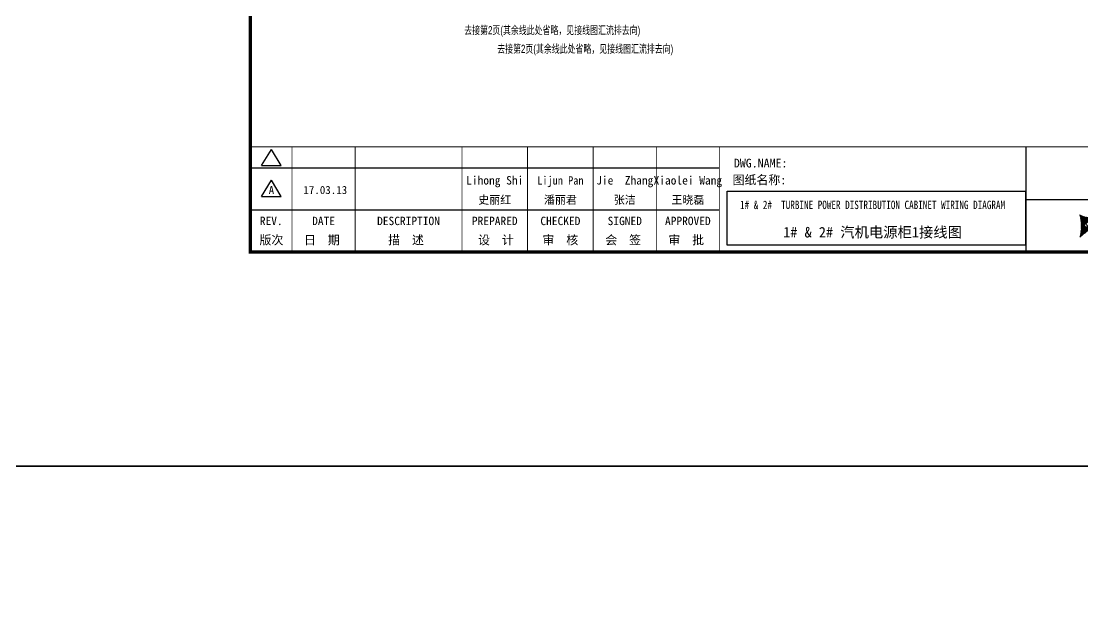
# Model space of a CAD drawing. Extents: x 79822 to 122366, y -56021 to -28815.
# Drawn here: x 90785 to 93819, y -42339 to -40632 of the extents above; entities that cross this region are included whole.
import ezdxf
from ezdxf.enums import TextEntityAlignment as Align

# ---------------------------------------------------------------- set-up
doc = ezdxf.new("R2010")
doc.units = 0
doc.header["$LTSCALE"] = 100
doc.header["$MEASUREMENT"] = 0
doc.layers.add('t', color=1, linetype='Continuous')
doc.layers.add('标准图框及表格', color=7, linetype='Continuous')
doc.styles.add('HZ', font='arial.ttf', dxfattribs={"width": 0.7})
doc.styles.get("Standard").update_dxf_attribs({"font": ''})
doc.styles.get('Standard').set_extended_font_data('SimSun')

# ---------------------------------------------------------------- blocks, each defined once
blk = doc.blocks.new('图框')
at = {"layer": '标准图框及表格'}
h = blk.add_hatch(dxfattribs=at)
h.set_pattern_fill('ANSI31', color=5, scale=8.329863809039892, style=0)
h.set_pattern_definition([(45, (0, 0), (-0.736262898216564, 0.7362628982165641), [])])
edge = h.paths.add_edge_path()
edge.add_arc((2399.257256036391, -2998.153851416566), 55.18534773488954, 238.1092081981581, 291.6531626184834)
edge.add_line((2419.619937407027, -3049.445018414634), (2388.525499730735, -3070.242821799802))
edge.add_arc((2238.907377712399, -3078.328790578547), 135.3602868968974, 346.3915348661821, 374.2500326978034)
edge.add_line((2370.467593623529, -3110.177132109857), (2397.50623789792, -3087.85242802291))
edge.add_line((2391.339199201146, -3080.281448750429), (2396.143986595598, -3080.898839897796))
edge.add_spline(control_points=[(2397.470018868538, -3087.887634953957), (2398.35948137939, -3087.023080631327), (2399.970992452319, -3085.456697735681), (2399.869182150054, -3081.252294174519), (2397.426500162081, -3081.012803431273), (2396.121921064187, -3080.884897048199)], knot_values=[0, 0, 0, 0, 6.844331067525468, 12.40042740766005, 18.76924275352248, 18.76924275352248, 18.76924275352248, 18.76924275352248], weights=[1, 1, 1, 1, 1, 1], degree=3, periodic=0)
edge.add_spline(control_points=[(2388.515363058686, -3070.265433304907), (2387.789374929038, -3070.86905758363), (2386.478198365832, -3071.959237952229), (2385.544096281083, -3073.38263759949), (2385.127199159644, -3074.017912079413)], knot_values=[0, 0, 0, 0, 5.253673658024614, 9.488438564008057, 9.488438564008057, 9.488438564008057, 9.488438564008057], weights=[1, 1, 1, 1, 1], degree=3, periodic=0)
edge.add_spline(control_points=[(2386.272665588534, -3072.281716856574), (2385.721471206634, -3072.905523096015), (2384.632427465753, -3074.386714445929), (2384.912828655535, -3077.72895088909), (2387.858851342782, -3079.895552619193), (2390.185443934519, -3080.145534927004), (2391.314573401905, -3080.266855002868)], knot_values=[10.66597461496156, 10.66597461496156, 10.66597461496156, 10.66597461496156, 18.97770399508879, 28.89455822145742, 41.119553648298, 52.64692538081317, 52.64692538081317, 52.64692538081317, 52.64692538081317], weights=[1, 1, 1, 1, 1, 1, 1], degree=3, periodic=0)
at = {"color": 7}
for p, q in [((2215.642035047145, -2851.581424744189), (2215.642035047145, -3151.581424744189)), ((0, -2911.581424744189), (1340.158172602998, -2911.581424744189)), ((2215.642035047145, -3001.581424744189), (3115.642035047145, -3001.581424744189)), ((0, -3031.581424744189), (1340.158172602998, -3031.581424744189))]:
    blk.add_line(p, q, dxfattribs=at)
at = {"color": 7, "const_width": 3}
blk.add_lwpolyline([(4115.642035047145, -2851.581424744189), (0, -2851.581424744189)], dxfattribs=at)
at = {"layer": 't', "color": 7}
for p, q in [((31.94938321653171, -2904.992613363662), (59.89920926059131, -2859.122325316828)), ((87.8490353046218, -2904.992613363662), (59.89920926059131, -2859.122325316828)), ((31.94938321653171, -2904.992613363662), (87.8490353046218, -2904.992613363662)), ((31.94938321653171, -2992.977239491032), (59.89920926059131, -2947.106951444141)), ((87.8490353046218, -2992.977239491032), (59.89920926059131, -2947.106951444141)), ((31.94938321653171, -2992.977239491032), (87.8490353046218, -2992.977239491032))]:
    blk.add_line(p, q, dxfattribs=at)
at = {"layer": 't', "color": 7, "const_width": 9.61519705431492}
blk.add_lwpolyline([(4115.642035047145, -3151.581424744189), (4115.642035047145, 0), (0, 0), (0, -3151.581424744189)], close=True, dxfattribs=at)
at = {"layer": 't', "color": 7, "const_width": 2.40379926357873}
for points in [[(118.7653193609731, -2852.783324375967), (118.7653193609731, -3151.581424744189)], [(299.0502641293569, -2852.783324375967), (299.0502641293569, -3151.581424744189)], [(604.3883150879992, -2852.783324375967), (604.3883150879992, -3156.41304604568)], [(791.9882990770857, -2852.783324375967), (791.9882990770857, -3156.41304604568)], [(979.588283066143, -2852.783324375967), (979.588283066143, -3156.41304604568)], [(1159.873227834585, -2852.783324375967), (1159.873227834585, -3156.41304604568)], [(1340.158172602998, -2852.783324375967), (1340.158172602998, -3156.41304604568)]]:
    blk.add_lwpolyline(points, dxfattribs=at)
at = {"color": 7, "flags": 8}
for tag, p, height in [('DWG.NAME:', (1381.636459220965, -2910.37952511241), 25), ('PROJECTNAME:', (3125.480185663539, -2912.807924402037), 24), ('PROJECTNAME：', (3339.10867075545, -2913.108539231762), 25), ('DWG.NO.:', (3128.186172261583, -3030.402470643486), 24), ('图纸编号', (3315.362718925957, -3052.404678158069), 24), ('FILENO.:', (3128.672545599984, -3106.104124450346), 24), ('文档号', (3317.726365529132, -3124.132485953713), 24)]:
    blk.add_attdef(tag, p, '', height=height, dxfattribs=at)
for tag, height, p in [('RENLIU', 24, (698.1883070825425, -2950.380597809435)), ('SHUFENWANG', 24, (885.7882910716289, -2950.380597809435)), ('FANGHOU', 24, (1069.730755450379, -2950.380597809435)), ('DANDANLI', 24, (1250.015700218792, -2950.380597809435)), ('A', 23, (59.89920926059131, -2974.881554149018)), ('设计时间', 23, (213.8658221408186, -2974.881554149018)), ('刘仁', 23, (698.1883070825425, -3002.188376027443)), ('王姝芬', 23, (885.7882910716289, -3002.188376027443)), ('侯方', 23, (1069.730755450379, -3002.188376027443)), ('李丹丹', 23, (1250.015700218792, -3002.188376027443)), ('#10STATIONONTROLCABINETCOVER', 30, (1777.900103825072, -3017.182374560078)), ('PAGEXOFX', 24, (3953.713803545135, -3039.081424744189)), ('REV.', 24, (59.38265968048654, -3063.048954873535)), ('DATE', 24, (208.907791745165, -3063.048954873535)), ('DESCRIPTION', 24, (451.7192896086781, -3063.048954873535)), ('PREPARED', 24, (698.1883070825425, -3063.048954873535)), ('CHECKED', 24, (885.7882910716144, -3063.048954873535)), ('SIGNED', 24, (1069.730755450364, -3063.048954873535)), ('APPROVED', 24, (1250.015700218792, -3063.048954873535)), ('图纸名称', 30, (1777.900103825072, -3094.695064044037)), ('第几页共几页', 24, (3953.713803545135, -3114.081424744189))]:
    blk.add_attdef(tag, text='', height=height, dxfattribs=at).set_placement(p, align=Align.MIDDLE)
for tag, p in [('图纸名称:', (1377.81237181677, -2965.923337057193)), ('项目名称：', (3121.562334825969, -2984.305160940257)), ('项目名称：', (3325.036680579346, -2984.305160940257))]:
    blk.add_attdef(tag, text='', height=25, dxfattribs=at).set_placement(p, align=Align.BOTTOM_LEFT)
at = {"color": 7, "width": 0.8, "flags": 8}
blk.add_attdef('HANGZHOUHOLLYSYSAUTOMATIONCO.,LTD.', text='', height=24, dxfattribs=at).set_placement((2770.082304289484, -3045.714803244191), align=Align.MIDDLE)
at = {"layer": 't', "color": 7}
for s, p in [('版次', (59.89920926059131, -3117.600441270843)), ('日  期', (204.1999693705875, -3117.600441270843)), ('描  述', (444.4895954714448, -3117.600441270843)), ('设  计', (701.4970341851513, -3117.600441270843)), ('审  核', (885.5947788425256, -3117.600441270843)), ('会  签', (1065.022933075787, -3117.600441270843)), ('审  批', (1245.3078778442, -3117.600441270843))]:
    blk.add_text(s, height=25, dxfattribs=at).set_placement(p, align=Align.MIDDLE_CENTER)
at = {"layer": '标准图框及表格', "color": 5, "style": 'HZ'}
for s, p in [('pgqh', (2373.884875617339, -3059.677228196226)), ('hollilas', (2374.051901626051, -3085.968484618272))]:
    blk.add_text(s, height=5.205656721233694, dxfattribs=at).set_placement(p)

msp = doc.modelspace()

# ---------------------------------------------------------------- linework, layer by layer
at = {"color": 1}
for points in [[(79822.04042432853, -37406.2213611232), (122365.9058342829, -37406.2213611232), (122365.9058342829, -41902.71170878626), (79822.04042432853, -41902.71170878626)], [(92803.10527783784, -41117.11226894293), (93655.62235783687, -41117.11226894293), (93655.62235783687, -41272.06656133212), (92803.10527783784, -41272.06656133212)], [(80424.02288337171, -41902.71170878626), (120415.6888531589, -41902.71170878626), (120415.6888531589, -46484.74540639428), (80424.02288337171, -46484.74540639428)]]:
    msp.add_lwpolyline(points, close=True, dxfattribs=at)

# ---------------------------------------------------------------- block references
ref = msp.add_blockref('图框', (91440.55862379339, -38139.47460207324), dxfattribs=at)
ref.add_attrib('图纸名称', '1# & 2# 汽机电源柜1接线图', dxfattribs={"color": 7, "height": 30, "flags": 8}).set_placement((93218.45872761845, -41234.16966611728), align=Align.MIDDLE)
ref.add_attrib('刘仁', '史丽红', dxfattribs={"color": 7, "height": 23, "flags": 8}).set_placement((92138.74693087593, -41141.66297810068), align=Align.MIDDLE)
ref.add_attrib('王姝芬', '潘丽君', dxfattribs={"color": 7, "height": 23, "flags": 8}).set_placement((92326.34691486502, -41141.66297810068), align=Align.MIDDLE)
ref.add_attrib('侯方', '张洁', dxfattribs={"color": 7, "height": 23, "flags": 8}).set_placement((92510.28937924377, -41141.66297810068), align=Align.MIDDLE)
ref.add_attrib('李丹丹', '王晓磊', dxfattribs={"color": 7, "height": 23, "flags": 8}).set_placement((92690.57432401218, -41141.66297810068), align=Align.MIDDLE)
ref.add_attrib('设计时间', '17.03.13', dxfattribs={"color": 7, "height": 23, "flags": 8}).set_placement((91654.42444593422, -41114.35615622226), align=Align.MIDDLE)
ref.add_attrib('A', 'A', dxfattribs={"color": 7, "height": 23, "flags": 8}).set_placement((91500.45783305398, -41114.35615622226), align=Align.MIDDLE)
ref.add_attrib('REV.', 'REV.', dxfattribs={"color": 7, "height": 24, "flags": 8}).set_placement((91499.94128347386, -41202.52355694678), align=Align.MIDDLE)
ref.add_attrib('DATE', 'DATE', dxfattribs={"color": 7, "height": 24, "flags": 8}).set_placement((91649.46641553857, -41202.52355694678), align=Align.MIDDLE)
ref.add_attrib('DESCRIBE', 'DESCRIPTION', dxfattribs={"color": 7, "height": 24, "flags": 8}).set_placement((91892.27791340207, -41202.52355694678), align=Align.MIDDLE)
ref.add_attrib('PREPARE', 'PREPARED', dxfattribs={"color": 7, "height": 24, "flags": 8}).set_placement((92138.74693087593, -41202.52355694678), align=Align.MIDDLE)
ref.add_attrib('VERIFY', 'CHECKED', dxfattribs={"color": 7, "height": 24, "flags": 8}).set_placement((92326.34691486502, -41202.52355694678), align=Align.MIDDLE)
ref.add_attrib('SIGN', 'SIGNED', dxfattribs={"color": 7, "height": 24, "flags": 8}).set_placement((92510.28937924374, -41202.52355694678), align=Align.MIDDLE)
ref.add_attrib('APPROVER', 'APPROVED', dxfattribs={"color": 7, "height": 24, "flags": 8}).set_placement((92690.57432401218, -41202.52355694678), align=Align.MIDDLE)
ref.add_attrib('RENLIU', 'Lihong Shi', dxfattribs={"color": 7, "height": 24, "flags": 8}).set_placement((92138.74693087593, -41089.85519988268), align=Align.MIDDLE)
ref.add_attrib('SHUFENWANG', 'Lijun Pan', dxfattribs={"color": 7, "height": 24, "width": 0.9, "flags": 8}).set_placement((92326.34691486502, -41089.85519988268), align=Align.MIDDLE)
ref.add_attrib('FANGHOU', 'Jie  Zhang', dxfattribs={"color": 7, "height": 24, "flags": 8}).set_placement((92510.28937924377, -41089.85519988268), align=Align.MIDDLE)
ref.add_attrib('DANDANLI', 'Xiaolei Wang', dxfattribs={"color": 7, "height": 24, "flags": 8}).set_placement((92690.57432401218, -41089.85519988268), align=Align.MIDDLE)
ref.add_attrib('DWG.NAME:', 'DWG.NAME:', (92822.19508301435, -41049.85412718565), dxfattribs={"color": 7, "height": 25, "flags": 8})
ref.add_attrib('#10STATIONONTROLCABINETCOVER', '1# & 2#  TURBINE POWER DISTRIBUTION CABINET WIRING DIAGRAM', dxfattribs={"color": 7, "height": 24, "width": 0.8, "flags": 8}).set_placement((93218.45872761845, -41156.65697663332), align=Align.MIDDLE)
ref.add_attrib('图纸名称:', '图纸名称:', dxfattribs={"color": 7, "height": 25, "flags": 8}).set_placement((92818.37099561017, -41105.39793913044), align=Align.BOTTOM_LEFT)

# ---------------------------------------------------------------- texts
at = {"style": 'HZ', "width": 0.7}
for p in [(92051.5571208748, -40669.38937816981), (92145.80764788715, -40722.56480717091)]:
    msp.add_text('去接第2页(其余线此处省略，见接线图汇流排去向)', height=23.1, dxfattribs=at).set_placement(p)

doc.saveas('drawing.dxf')
